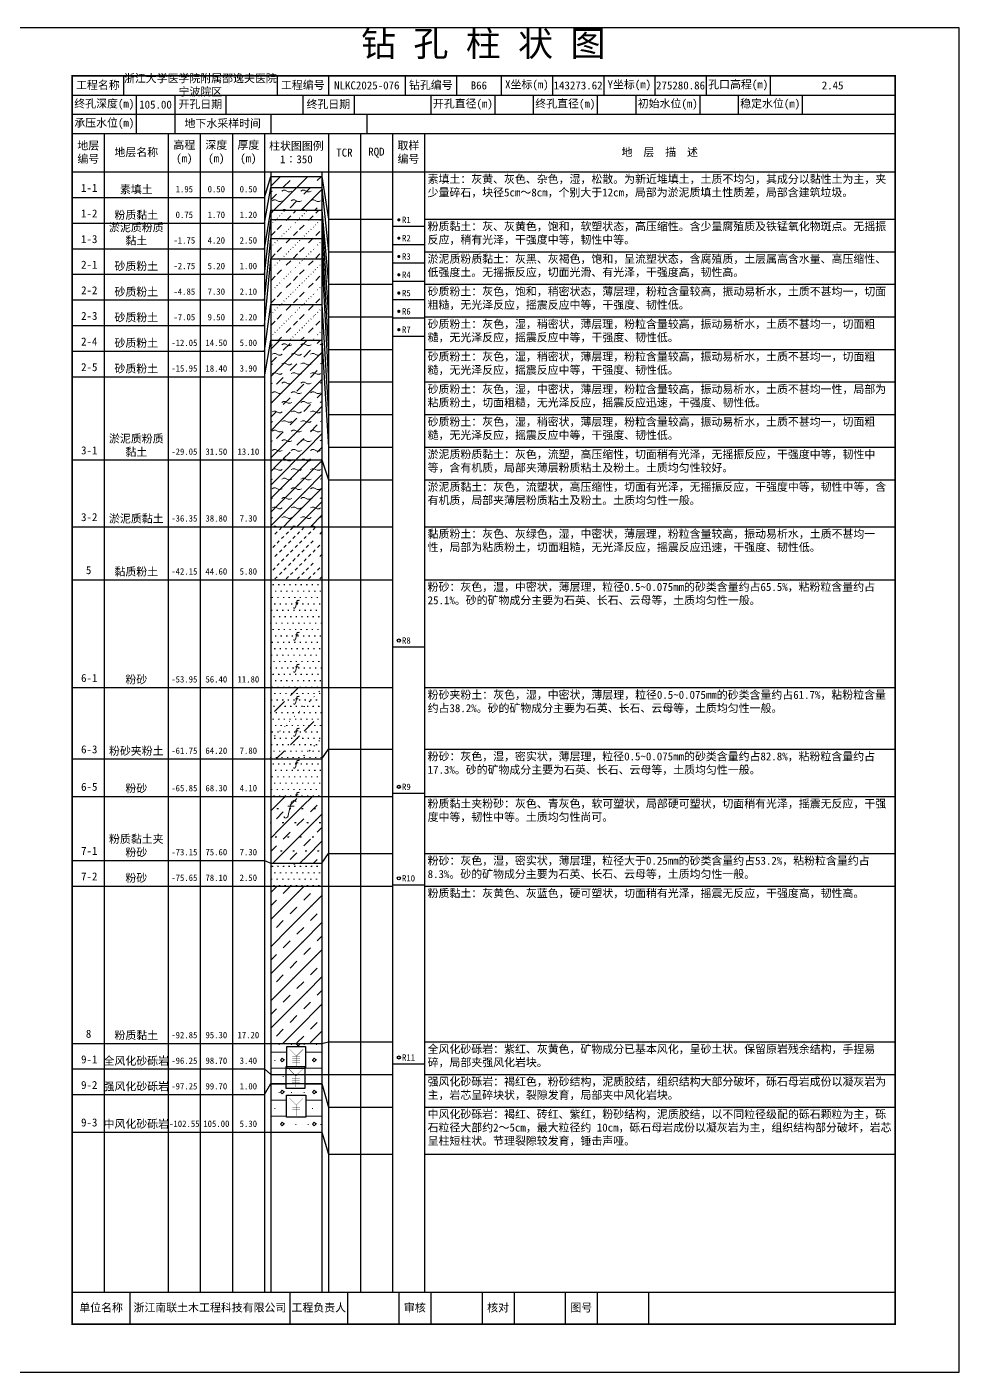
# Model space of a CAD drawing. Extents: x 297 to 65340, y 0 to 425.
# Drawn here: x 65048.8 to 65340, y 0 to 420.3 of the extents above; entities that cross this region are included whole.
import ezdxf
from ezdxf.enums import TextEntityAlignment as Align

# ---------------------------------------------------------------- set-up
doc = ezdxf.new("R2010")
doc.units = 0
doc.layers.get('0').update_dxf_attribs({"linetype": 'CONTINUOUS'})
for name, color, linetype in [('FRAME', 7, 'CONTINUOUS'), ('LagendAid', 7, 'CONTINUOUS'), ('LegendAid', 7, 'CONTINUOUS'), ('STRATUM', 7, 'CONTINUOUS')]:
    doc.layers.add(name, color=color, linetype=linetype)
doc.layers.add('HATCH', color=7, linetype='CONTINUOUS', lineweight=13)
doc.styles.add('ST', font='')
doc.styles.get('ST').set_extended_font_data('SimSun')
pattern_1 = [(45, (65043, 0), (-4.24264, 4.24264), [10, 0]), (45, (65044.061, -3.182), (-2.12132, 6.36396), [3, -3])]
pattern_2 = [(45, (65043, 0), (-4.24264, 4.24264), [10, 0]), (45, (65044.061, -3.182), (-2.12132, 6.36396), [3, -3]), (26.565, (65044.0741, -0.2536), (5.999823, 5.999812), [0.567, -12.849]), (0, (65043.507, -0.2536), (0, 6), [0.567, -5.433]), (26.565, (65041.4187, 0), (5.999823, 5.999812), [0.567, -12.849]), (0, (65041.926, 0.2536), (0, 6), [0.567, -5.433]), (153.435, (65043.5071, -0.2536), (-5.999818, -5e-06), [1.134, -12.2826]), (26.565, (65047.0741, 2.7464), (5.999823, 5.999812), [0.567, -12.849]), (0, (65046.507, 2.7464), (0, 6), [0.567, -5.433]), (26.565, (65044.4187, 3), (5.999823, 5.999812), [0.567, -12.849]), (0, (65044.926, 3.2536), (0, 6), [0.567, -5.433]), (153.435, (65046.5071, 2.7464), (-5.999818, -5e-06), [1.134, -12.2826])]
pattern_3 = [(45, (65043, 0), (-7e-07, 6.99998), [1.97196, -7.92754]), (45, (65045.813, 2.829), (-7e-07, 6.99998), [1.99367, -7.90583]), (45, (65048.0675, 5.082), (-7e-07, 6.99998), [1.81361, -8.08588]), (26.5651, (65043, 3.5), (7, 7), [0.0965, -15.55598]), (36.8699, (65043.7, 4.2), (7, 7), [0.19775, -34.80225]), (315, (65046.5, 6.976), (6.99998, 1e-06), [0.03305, -9.86644]), (26.56505, (65046.5, 0), (7, 7), [0.14475, -15.50773]), (26.56505, (65047.2, 0.7), (7, 7), [0.10528, -15.5472]), (90, (65047.55, 1.05), (-7, -5e-07), [0.02877, -6.97123]), (26.5651, (65047.9, 1.4), (7, 7), [0.09101, -31.21394]), (36.8699, (65048.6, 2.1), (7, 7), [0.11069, -34.88931]), (45, (65049.3, 2.8), (-2e-07, 6.99998), [0.10911, -9.79038]), (315, (65049.914, 3.548), (6.99998, 1e-06), [0.03305, -9.86644]), (36.8699, (65044.4, 4.9), (7, 7), [0.10224, -34.89776]), (53.1301, (65045.1, 5.6), (14, 21), [0.13438, -34.86562]), (53.1301, (65045.8, 6.3), (14, 21), [0.12625, -34.87375])]
pattern_4 = [(82.875, (65042.1654, -1.206), (0.000369, 10.0001764), [0.0893, -80.5337]), (143.13, (65042.2664, -1.2818), (-29.999964, 20.000054), [0.12627, -49.87373]), (172.875, (65042.4436, -1.304), (-70.0002457, 9.9996603), [0.17857, -80.44443]), (206.565, (65042.622, -1.2147), (-9.999705, -9.99969), [0.19954, -22.16046]), (243.435, (65042.7113, -1.0363), (9e-06, -9.999696), [0.19954, -22.16146]), (255.964, (65042.8006, -0.679), (-0.0002, -9.999501), [0.36813, -40.86287]), (255.964, (65043.1106, 0.561), (-0.0002, -9.999501), [1.27838, -39.95262]), (255.964, (65043.179, 0.835), (-0.0002, -9.999501), [0.28235, -40.94865]), (216.87, (65043.3694, 1.0892), (-9.999982, -10.000018), [0.12627, -49.87373]), (243.435, (65043.2683, 1.0135), (9e-06, -9.999696), [0.19954, -22.16146]), (206.565, (65043.548, 1.1785), (-9.999705, -9.99969), [0.19954, -22.16046]), (172.875, (65043.725, 1.1563), (-70.0002457, 9.9996603), [0.17857, -80.44443]), (143.13, (65043.826, 1.0806), (-29.999964, 20.000054), [0.12627, -49.87373]), (82.875, (65043.815, 0.992), (0.000369, 10.0001764), [0.0893, -80.5337]), (0, (65042.67, 0.34), (0, 10), [0.89286, -9.10714]), (0, (65043.025, 0), (1, 2), [0, -1.75]), (0, (65043, 0.025), (1, 2), [0, -1.75]), (0, (65043, 0), (1, 2), [0, -1.75]), (0, (65042.975, 0), (1, 2), [0, -1.75]), (0, (65043, -0.025), (1, 2), [0, -1.75])]
pattern_5 = [(45, (65043, 2.5), (-5, 5), [0.8, -6.27107]), (315, (65043, 2.5), (5, 5), [0.8, -6.27107]), (315, (65043.566, 3.066), (5, 5), [0.8, -6.27107]), (45, (65043.566, 1.934), (-5, 5), [1, -6.07107]), (0, (65043, 0), (0, 5), []), (0, (65043, 2.4), (5.2, 5), [0.2, -3.7])]

# ---------------------------------------------------------------- blocks, each defined once
blk = doc.blocks.new('FHt_TFH')
at = {"const_width": 0.1}
for points in [[(0, 0.88), (-2.15, 3.02)], [(-1.23, 0.63), (1.16, 0.63)], [(-1.23, 0), (1.16, 0)], [(0, 0.88), (2.12, 3)], [(0, -2.56), (0, 0.88)], [(-1.23, -0.63), (1.16, -0.63)], [(-1.23, -1.26), (1.16, -1.26)]]:
    blk.add_lwpolyline(points, dxfattribs=at)
at = {"layer": 'LegendAid', "color": 254}
blk.add_lwpolyline([(-2.98, 3.87), (2.83, 3.87), (2.83, -3.05), (-2.98, -3.05)], close=True, dxfattribs=at)
blk = doc.blocks.new('FHt_FH')
at = {"const_width": 0.1}
for points in [[(-0.17, 0.96), (-2.32, 3.1)], [(-1.4, 0.08), (0.99, 0.08)], [(-0.17, 0.96), (1.95, 3.09)], [(-0.17, -2.47), (-0.17, 0.96)], [(-1.4, -0.54), (0.99, -0.54)], [(-1.4, -1.17), (0.99, -1.17)]]:
    blk.add_lwpolyline(points, dxfattribs=at)
at = {"layer": 'LagendAid', "color": 254}
blk.add_lwpolyline([(-3.15, 3.95), (2.66, 3.95), (2.66, -2.96), (-3.15, -2.96)], close=True, dxfattribs=at)
blk = doc.blocks.new('FHt_ZFH')
at = {"const_width": 0.1}
for points in [[(0, 0.88), (-2.15, 3.02)], [(-1.23, 0), (1.16, 0)], [(0, 0.88), (2.12, 3)], [(0, -2.56), (0, 0.88)], [(-1.23, -0.55), (1.16, -0.55)]]:
    blk.add_lwpolyline(points, dxfattribs=at)
at = {"layer": 'LegendAid', "color": 254}
blk.add_lwpolyline([(-3.04, 3.95), (2.93, 3.95), (2.93, -2.94), (-3.04, -2.94)], close=True, dxfattribs=at)
blk = doc.blocks.new('SolidCircle')
at = {"const_width": 0.5}
blk.add_lwpolyline([(-0.25, 0, 1), (0.25, 0, 1)], format="xyb", close=True, dxfattribs=at)

msp = doc.modelspace()

# ---------------------------------------------------------------- hatches: boundary and pattern name
at = {"layer": 'HATCH'}
h = msp.add_hatch(dxfattribs=at)
h.set_pattern_fill('FZNT', color=256, style=0)
h.set_pattern_definition(pattern_1)
h.paths.add_polyline_path([(65125, 373.57), (65125, 370.14), (65141, 370.14), (65141, 373.57)])
h = msp.add_hatch(dxfattribs=at)
h.set_pattern_fill('YNFNT', color=256, style=0)
h.set_pattern_definition(pattern_2)
h.paths.add_polyline_path([(65141, 363), (65141, 370.14), (65125, 370.14), (65125, 363)])
h = msp.add_hatch(dxfattribs=at)
h.set_pattern_fill('SZFT', color=256, style=0)
h.set_pattern_definition(pattern_3)
h.paths.add_polyline_path([(65125, 363), (65125, 360.14), (65141, 360.14), (65141, 363)])
h = msp.add_hatch(dxfattribs=at)
h.set_pattern_fill('SZFT', color=256, style=0)
h.set_pattern_definition(pattern_3)
h.paths.add_polyline_path([(65141, 354.14), (65141, 360.14), (65125, 360.14), (65125, 354.14)])
h = msp.add_hatch(dxfattribs=at)
h.set_pattern_fill('SZFT', color=256, style=0)
h.set_pattern_definition(pattern_3)
h.paths.add_polyline_path([(65125, 347.86), (65141, 347.86), (65141, 354.14), (65125, 354.14)])
h = msp.add_hatch(dxfattribs=at)
h.set_pattern_fill('SZFT', color=256, style=0)
h.set_pattern_definition(pattern_3)
h.paths.add_polyline_path([(65125, 333.57), (65141, 333.57), (65141, 347.86), (65125, 347.86)])
h = msp.add_hatch(dxfattribs=at)
h.set_pattern_fill('SZFT', color=256, style=0)
h.set_pattern_definition(pattern_3)
h.paths.add_polyline_path([(65141, 322.43), (65141, 333.57), (65125, 333.57), (65125, 322.43)])
h = msp.add_hatch(dxfattribs=at)
h.set_pattern_fill('YNFNT', color=256, style=0)
h.set_pattern_definition(pattern_2)
h.paths.add_polyline_path([(65141, 285), (65141, 322.43), (65125, 322.43), (65125, 285)])
h = msp.add_hatch(dxfattribs=at)
h.set_pattern_fill('YNNT', color=256, style=0)
h.set_pattern_definition([(45, (65043, 0), (-2.12132, 2.12132), [10, 0]), (26.565, (65044.0741, -0.2536), (5.999823, 5.999812), [0.567, -12.849]), (0, (65043.507, -0.2536), (0, 6), [0.567, -5.433]), (26.565, (65041.4187, 0), (5.999823, 5.999812), [0.567, -12.849]), (0, (65041.926, 0.2536), (0, 6), [0.567, -5.433]), (153.435, (65043.5071, -0.2536), (-5.999818, -5e-06), [1.134, -12.2826]), (26.565, (65047.0741, 2.7464), (5.999823, 5.999812), [0.567, -12.849]), (0, (65046.507, 2.7464), (0, 6), [0.567, -5.433]), (26.565, (65044.4187, 3), (5.999823, 5.999812), [0.567, -12.849]), (0, (65044.926, 3.2536), (0, 6), [0.567, -5.433]), (153.435, (65046.5071, 2.7464), (-5.999818, -5e-06), [1.134, -12.2826])])
h.paths.add_polyline_path([(65141, 264.14), (65141, 285), (65125, 285), (65125, 264.14)])
h = msp.add_hatch(dxfattribs=at)
h.set_pattern_fill('NZFT', color=256, style=0)
h.set_pattern_definition([(45, (65043, 0), (-6e-07, 6.99998), [0.9473, -8.9522]), (45, (65044.4, 1.4), (-6e-07, 6.99998), [0.9869, -8.9126]), (45, (65045.8, 2.8), (-6e-07, 6.99998), [1.06018, -8.83931]), (45, (65047.2, 4.2), (-6e-07, 6.99998), [0.94918, -8.95032]), (45, (65048.6, 5.6), (-6e-07, 6.99998), [1.0365, -8.863]), (45, (65046.5, 0), (-6e-07, 6.99998), [1.01335, -8.88615]), (45, (65047.9, 1.4), (-6e-07, 6.99998), [1.07896, -12.12037]), (45, (65049.3, 2.8), (-6e-07, 6.99998), [0.99882, -8.90067]), (45, (65043.7, 4.2), (-4e-07, 6.99998), [1.05533, -8.84416]), (45, (65045.1, 5.6), (-4e-07, 6.99998), [1.0365, -8.863])])
h.paths.add_polyline_path([(65125, 247.57), (65141, 247.57), (65141, 264.14), (65125, 264.14)])
h = msp.add_hatch(dxfattribs=at)
h.set_pattern_fill('FS', color=256, style=0)
h.set_pattern_definition(pattern_4)
h.paths.add_polyline_path([(65125, 213.86), (65141, 213.86), (65141, 247.57), (65125, 247.57)])
h = msp.add_hatch(dxfattribs=at)
h.set_pattern_fill('FS', color=256, style=0)
h.set_pattern_definition(pattern_4)
h.paths.add_polyline_path([(65125, 191.57), (65141, 191.57), (65141, 213.86), (65125, 213.86)])
h = msp.add_hatch(dxfattribs=at)
h.set_pattern_fill('SZFT', color=256, scale=2.2, style=0)
h.set_pattern_definition([(45, (65043, 0), (-2e-06, 15.39996), [4.3383, -17.4406]), (45, (65049.188, 6.223), (-2e-06, 15.39996), [4.3861, -17.3928]), (45, (65054.148, 11.181), (-2e-06, 15.39996), [3.9899, -17.7889]), (26.565, (65043, 7.7), (15.4, 15.4), [0.2123, -34.22315]), (36.8699, (65044.54, 9.24), (15.4, 15.4), [0.43504, -76.56496]), (315, (65050.7, 15.347), (15.39996, 3e-06), [0.0727, -21.7062]), (26.565, (65050.7, 0), (15.4, 15.4), [0.31845, -34.117]), (26.565, (65052.24, 1.54), (15.4, 15.4), [0.2316, -34.2038]), (90, (65053.01, 2.31), (-15.4, -1e-06), [0.0633, -15.3367]), (26.565, (65053.78, 3.08), (15.4, 15.4), [0.2002, -68.6707]), (36.8699, (65055.32, 4.62), (15.4, 15.4), [0.2435, -76.7565]), (45, (65056.86, 6.16), (-5e-07, 15.39996), [0.24, -21.5388]), (315, (65058.211, 7.805), (15.39996, 3e-06), [0.0727, -21.7062]), (36.8699, (65046.08, 10.78), (15.4, 15.4), [0.2249, -76.7751]), (53.1301, (65047.62, 12.32), (30.8, 46.2), [0.29564, -76.70436]), (53.1301, (65049.16, 13.86), (30.8, 46.2), [0.27774, -76.72226])])
h.paths.add_polyline_path([(65125, 191.57), (65141, 191.57), (65141, 213.86), (65125, 213.86)])
h = msp.add_hatch(dxfattribs=at)
h.set_pattern_fill('FS', color=256, style=0)
h.set_pattern_definition(pattern_4)
h.paths.add_polyline_path([(65125, 179.86), (65141, 179.86), (65141, 191.57), (65125, 191.57)])
h = msp.add_hatch(dxfattribs=at)
h.set_pattern_fill('FZNT', color=256, style=0)
h.set_pattern_definition(pattern_1)
h.paths.add_polyline_path([(65141, 159), (65141, 179.86), (65125, 179.86), (65125, 159)])
h = msp.add_hatch(dxfattribs=at)
h.set_pattern_fill('FS', color=256, scale=2.2, style=0)
h.set_pattern_definition([(82.875, (65041.1639, -2.6533), (0.000812, 22.000388), [0.1964, -177.1742]), (143.13, (65041.386, -2.82), (-65.99992, 44.00012), [0.2778, -109.7222]), (172.875, (65041.776, -2.8687), (-154.00054, 21.999253), [0.3929, -176.9777]), (206.565, (65042.169, -2.672), (-21.99935, -21.9993), [0.439, -48.753]), (243.435, (65042.365, -2.28), (2e-05, -21.99933), [0.439, -48.7552]), (255.964, (65042.5613, -1.494), (-0.00044, -21.9989), [0.8099, -89.8983]), (255.964, (65043.2434, 1.2344), (-0.00044, -21.9989), [2.8124, -87.8958]), (255.964, (65043.394, 1.837), (-0.00044, -21.9989), [0.6212, -90.087]), (216.87, (65043.8126, 2.3963), (-21.99996, -22.00004), [0.2778, -109.7222]), (243.435, (65043.59, 2.23), (2e-05, -21.99933), [0.439, -48.7552]), (206.565, (65044.205, 2.593), (-21.99935, -21.9993), [0.439, -48.753]), (172.875, (65044.595, 2.544), (-154.00054, 21.999253), [0.3929, -176.9777]), (143.13, (65044.8173, 2.3772), (-65.99992, 44.00012), [0.2778, -109.7222]), (82.875, (65044.793, 2.1823), (0.000812, 22.00039), [0.1964, -177.1742]), (0, (65042.275, 0.748), (0, 22), [1.9643, -20.0357]), (0, (65043.055, 0), (2.2, 4.4), [0, -3.85]), (0, (65043, 0.055), (2.2, 4.4), [0, -3.85]), (0, (65043, 0), (2.2, 4.4), [0, -3.85]), (0, (65042.945, 0), (2.2, 4.4), [0, -3.85]), (0, (65043, -0.055), (2.2, 4.4), [0, -3.85])])
h.paths.add_polyline_path([(65141, 159), (65141, 179.86), (65125, 179.86), (65125, 159)])
h = msp.add_hatch(dxfattribs=at)
h.set_pattern_fill('FS', color=256, style=0)
h.set_pattern_definition(pattern_4)
h.paths.add_polyline_path([(65125, 151.86), (65141, 151.86), (65141, 159), (65125, 159)])
h = msp.add_hatch(dxfattribs=at)
h.set_pattern_fill('FZNT', color=256, style=0)
h.set_pattern_definition(pattern_1)
h.paths.add_polyline_path([(65125, 102.71), (65141, 102.71), (65141, 151.86), (65125, 151.86)])
h = msp.add_hatch(dxfattribs=at)
h.set_pattern_fill('SHALIYAN', color=256, style=0, pattern_type=2)
h.set_pattern_definition(pattern_5)
h.paths.add_polyline_path([(65141, 93), (65141, 102.71), (65125, 102.71), (65125, 93)])
h.paths.add_polyline_path([(65130.02, 94.81), (65130.02, 101.73), (65135.83, 101.73), (65135.83, 94.81)], flags=16)
h = msp.add_hatch(dxfattribs=at)
h.set_pattern_fill('SHALIYAN', color=256, style=0, pattern_type=2)
h.set_pattern_definition(pattern_5)
h.paths.add_polyline_path([(65125, 93), (65125, 90.14), (65129.85, 90.14), (65129.85, 93)])
h = msp.add_hatch(dxfattribs=at)
h.set_pattern_fill('SHALIYAN', color=256, style=0, pattern_type=2)
h.set_pattern_definition(pattern_5)
h.paths.add_polyline_path([(65141, 75), (65141, 90.14), (65135.66, 90.14), (65135.66, 88.61), (65129.85, 88.61), (65129.85, 90.14), (65125, 90.14), (65125, 75)])
h.paths.add_polyline_path([(65129.96, 79.64), (65129.96, 86.52), (65135.93, 86.52), (65135.93, 79.64)], flags=16)

# ---------------------------------------------------------------- linework, layer by layer
at = {"layer": 'FRAME', "color": 245, "linetype": 'Continuous'}
msp.add_lwpolyline([(65043, 0), (65340, 0), (65340, 420), (65043, 420)], close=True, dxfattribs=at)
at = {"layer": 'FRAME', "linetype": 'Continuous', "const_width": 0.5}
msp.add_lwpolyline([(65063, 15), (65320, 15), (65320, 405), (65063, 405)], close=True, dxfattribs=at)
at = {"layer": 'FRAME', "color": 0, "linetype": 'Continuous'}
for points in [[(65079, 405), (65079, 399)], [(65127, 405), (65127, 399)], [(65143, 405), (65143, 399)], [(65167, 405), (65167, 399)], [(65183, 405), (65183, 399)], [(65197, 405), (65197, 399)], [(65213, 405), (65213, 399)], [(65229, 405), (65229, 399)], [(65245, 405), (65245, 399)], [(65261, 405), (65261, 399)], [(65281, 405), (65281, 399)], [(65320, 405), (65320, 399)], [(65063, 399), (65320, 399)], [(65083, 399), (65083, 393)], [(65095, 399), (65095, 393)], [(65111, 399), (65111, 393)], [(65135, 399), (65135, 393)], [(65151, 399), (65151, 393)], [(65175, 399), (65175, 393)], [(65195, 399), (65195, 393)], [(65207, 399), (65207, 393)], [(65227, 399), (65227, 393)], [(65239, 399), (65239, 393)], [(65259, 399), (65259, 393)], [(65271, 399), (65271, 393)], [(65291, 399), (65291, 393)], [(65320, 399), (65320, 393)], [(65063, 393), (65320, 393)], [(65083, 393), (65083, 387)], [(65095, 393), (65095, 387)], [(65125, 393), (65125, 387)], [(65155, 393), (65155, 387)], [(65063, 387), (65320, 387)], [(65073, 387), (65073, 25)], [(65093, 387), (65093, 25)], [(65103, 387), (65103, 25)], [(65113, 387), (65113, 25)], [(65123, 387), (65123, 25)], [(65143, 387), (65143, 25)], [(65153, 387), (65153, 25)], [(65163, 387), (65163, 25)], [(65173, 387), (65173, 25)], [(65320, 387), (65320, 25)], [(65063, 375), (65320, 375)], [(65125, 375), (65125, 25)], [(65141, 375), (65141, 25)], [(65063, 25), (65320, 25)], [(65081, 25), (65081, 15)], [(65131, 25), (65131, 15)], [(65149, 25), (65149, 15)], [(65165, 25), (65165, 15)], [(65175, 25), (65175, 15)], [(65191, 25), (65191, 15)], [(65201, 25), (65201, 15)], [(65217, 25), (65217, 15)], [(65227, 25), (65227, 15)], [(65243, 25), (65243, 15)]]:
    msp.add_lwpolyline(points, dxfattribs=at)
at = {"layer": 'STRATUM', "linetype": 'Continuous'}
for points in [[(65123, 367), (65125, 373.57), (65141, 373.57), (65143, 360.23)], [(65123, 359), (65125, 370.14), (65141, 370.14), (65143, 350.06)], [(65063, 367), (65073, 367)], [(65073, 367), (65093, 367)], [(65093, 367), (65103, 367)], [(65103, 367), (65113, 367)], [(65113, 367), (65123, 367)], [(65123, 351), (65125, 363), (65141, 363), (65143, 339.88)], [(65063, 359), (65073, 359)], [(65073, 359), (65093, 359)], [(65093, 359), (65103, 359)], [(65103, 359), (65113, 359)], [(65113, 359), (65123, 359)], [(65123, 343), (65125, 360.14), (65141, 360.14), (65143, 329.7)], [(65143, 360.23), (65153, 360.23)], [(65153, 360.23), (65163, 360.23)], [(65163, 358), (65173, 358)], [(65173, 360.23), (65320, 360.23)], [(65123, 335), (65125, 354.14), (65141, 354.14), (65143, 319.53)], [(65063, 351), (65073, 351)], [(65073, 351), (65093, 351)], [(65093, 351), (65103, 351)], [(65103, 351), (65113, 351)], [(65113, 351), (65123, 351)], [(65143, 350.06), (65153, 350.06)], [(65153, 350.06), (65163, 350.06)], [(65163, 352.29), (65173, 352.29)], [(65173, 350.06), (65320, 350.06)], [(65123, 327), (65125, 347.86), (65141, 347.86), (65143, 309.35)], [(65163, 346.57), (65173, 346.57)], [(65063, 343), (65073, 343)], [(65073, 343), (65093, 343)], [(65093, 343), (65103, 343)], [(65103, 343), (65113, 343)], [(65113, 343), (65123, 343)], [(65163, 340.86), (65173, 340.86)], [(65143, 339.88), (65153, 339.88)], [(65153, 339.88), (65163, 339.88)], [(65173, 339.88), (65320, 339.88)], [(65063, 335), (65073, 335)], [(65073, 335), (65093, 335)], [(65093, 335), (65103, 335)], [(65103, 335), (65113, 335)], [(65113, 335), (65123, 335)], [(65123, 319), (65125, 333.57), (65141, 333.57), (65143, 299.17)], [(65163, 335.14), (65173, 335.14)], [(65143, 329.7), (65153, 329.7)], [(65153, 329.7), (65163, 329.7)], [(65163, 329.43), (65173, 329.43)], [(65173, 329.7), (65320, 329.7)], [(65063, 327), (65073, 327)], [(65073, 327), (65093, 327)], [(65093, 327), (65103, 327)], [(65103, 327), (65113, 327)], [(65113, 327), (65123, 327)], [(65163, 323.71), (65173, 323.71)], [(65123, 311), (65125, 322.43), (65141, 322.43), (65143, 289)], [(65143, 319.53), (65153, 319.53)], [(65153, 319.53), (65163, 319.53)], [(65173, 319.53), (65320, 319.53)], [(65063, 319), (65073, 319)], [(65073, 319), (65093, 319)], [(65093, 319), (65103, 319)], [(65103, 319), (65113, 319)], [(65113, 319), (65123, 319)], [(65063, 311), (65073, 311)], [(65073, 311), (65093, 311)], [(65093, 311), (65103, 311)], [(65103, 311), (65113, 311)], [(65113, 311), (65123, 311)], [(65143, 309.35), (65153, 309.35)], [(65153, 309.35), (65163, 309.35)], [(65173, 309.35), (65320, 309.35)], [(65143, 299.17), (65153, 299.17)], [(65153, 299.17), (65163, 299.17)], [(65173, 299.17), (65320, 299.17)], [(65143, 289), (65153, 289)], [(65153, 289), (65163, 289)], [(65173, 289), (65320, 289)], [(65063, 285), (65073, 285)], [(65073, 285), (65093, 285)], [(65093, 285), (65103, 285)], [(65103, 285), (65113, 285)], [(65113, 285), (65123, 285)], [(65123, 285), (65125, 285), (65141, 285), (65143, 278.82)], [(65143, 278.82), (65153, 278.82)], [(65153, 278.82), (65163, 278.82)], [(65173, 278.82), (65320, 278.82)], [(65063, 264.14), (65073, 264.14)], [(65073, 264.14), (65093, 264.14)], [(65093, 264.14), (65103, 264.14)], [(65103, 264.14), (65113, 264.14)], [(65113, 264.14), (65123, 264.14)], [(65123, 264.14), (65125, 264.14), (65141, 264.14), (65143, 264.14)], [(65143, 264.14), (65153, 264.14)], [(65153, 264.14), (65163, 264.14)], [(65173, 264.14), (65320, 264.14)], [(65063, 247.57), (65073, 247.57)], [(65073, 247.57), (65093, 247.57)], [(65093, 247.57), (65103, 247.57)], [(65103, 247.57), (65113, 247.57)], [(65113, 247.57), (65123, 247.57)], [(65123, 247.57), (65125, 247.57), (65141, 247.57), (65143, 247.57)], [(65143, 247.57), (65153, 247.57)], [(65153, 247.57), (65163, 247.57)], [(65173, 247.57), (65320, 247.57)], [(65163, 226.57), (65173, 226.57)], [(65063, 213.86), (65073, 213.86)], [(65073, 213.86), (65093, 213.86)], [(65093, 213.86), (65103, 213.86)], [(65103, 213.86), (65113, 213.86)], [(65113, 213.86), (65123, 213.86)], [(65123, 213.86), (65125, 213.86), (65141, 213.86), (65143, 213.86)], [(65143, 213.86), (65153, 213.86)], [(65153, 213.86), (65163, 213.86)], [(65173, 213.86), (65320, 213.86)], [(65123, 191.57), (65125, 191.57), (65141, 191.57), (65143, 194.62)], [(65143, 194.62), (65153, 194.62)], [(65153, 194.62), (65163, 194.62)], [(65173, 194.62), (65320, 194.62)], [(65063, 191.57), (65073, 191.57)], [(65073, 191.57), (65093, 191.57)], [(65093, 191.57), (65103, 191.57)], [(65103, 191.57), (65113, 191.57)], [(65113, 191.57), (65123, 191.57)], [(65163, 180.86), (65173, 180.86)], [(65063, 179.86), (65073, 179.86)], [(65073, 179.86), (65093, 179.86)], [(65093, 179.86), (65103, 179.86)], [(65103, 179.86), (65113, 179.86)], [(65113, 179.86), (65123, 179.86)], [(65123, 179.86), (65125, 179.86), (65141, 179.86), (65143, 179.86)], [(65143, 179.86), (65153, 179.86)], [(65153, 179.86), (65163, 179.86)], [(65173, 179.86), (65320, 179.86)], [(65063, 159.86), (65073, 159.86)], [(65073, 159.86), (65093, 159.86)], [(65093, 159.86), (65103, 159.86)], [(65103, 159.86), (65113, 159.86)], [(65113, 159.86), (65123, 159.86)], [(65123, 159.86), (65125, 159), (65141, 159), (65143, 162.03)], [(65143, 162.03), (65153, 162.03)], [(65153, 162.03), (65163, 162.03)], [(65173, 162.03), (65320, 162.03)], [(65063, 151.86), (65073, 151.86)], [(65073, 151.86), (65093, 151.86)], [(65093, 151.86), (65103, 151.86)], [(65103, 151.86), (65113, 151.86)], [(65113, 151.86), (65123, 151.86)], [(65123, 151.86), (65125, 151.86), (65141, 151.86), (65143, 151.86)], [(65143, 151.86), (65153, 151.86)], [(65153, 151.86), (65163, 151.86)], [(65163, 152.29), (65173, 152.29)], [(65173, 151.86), (65320, 151.86)], [(65063, 102.71), (65073, 102.71)], [(65073, 102.71), (65093, 102.71)], [(65093, 102.71), (65103, 102.71)], [(65103, 102.71), (65113, 102.71)], [(65113, 102.71), (65123, 102.71)], [(65123, 102.71), (65125, 102.71), (65141, 102.71), (65143, 103.18)], [(65143, 103.18), (65153, 103.18)], [(65153, 103.18), (65163, 103.18)], [(65173, 103.18), (65320, 103.18)], [(65063, 94.71), (65073, 94.71)], [(65073, 94.71), (65093, 94.71)], [(65093, 94.71), (65103, 94.71)], [(65103, 94.71), (65113, 94.71)], [(65113, 94.71), (65123, 94.71)], [(65123, 94.71), (65125, 93), (65141, 93), (65143, 93)], [(65143, 93), (65153, 93)], [(65153, 93), (65163, 93)], [(65163, 96.29), (65173, 96.29)], [(65173, 93), (65320, 93)], [(65123, 86.71), (65125, 90.14), (65141, 90.14), (65143, 82.82)], [(65063, 86.71), (65073, 86.71)], [(65073, 86.71), (65093, 86.71)], [(65093, 86.71), (65103, 86.71)], [(65103, 86.71), (65113, 86.71)], [(65113, 86.71), (65123, 86.71)], [(65143, 82.82), (65153, 82.82)], [(65153, 82.82), (65163, 82.82)], [(65173, 82.82), (65320, 82.82)], [(65063, 75), (65073, 75)], [(65073, 75), (65093, 75)], [(65093, 75), (65103, 75)], [(65103, 75), (65113, 75)], [(65113, 75), (65123, 75)], [(65123, 75), (65125, 75), (65141, 75), (65143, 68.06)], [(65143, 68.06), (65153, 68.06)], [(65153, 68.06), (65163, 68.06)], [(65173, 68.06), (65320, 68.06)]]:
    msp.add_lwpolyline(points, dxfattribs=at)
at = {"layer": 'STRATUM'}
for centre in [(65165, 228.57), (65165, 182.86), (65165, 154.29), (65165, 98.29)]:
    msp.add_circle(centre, 0.5, dxfattribs=at)

# ---------------------------------------------------------------- block references
at = {"layer": 'HATCH'}
for name, p in [('FHt_TFH', (65133, 97.86)), ('FHt_FH', (65133, 91.57)), ('FHt_ZFH', (65133, 82.57))]:
    msp.add_blockref(name, p, dxfattribs=at)
at = {"layer": 'STRATUM'}
for p in [(65165, 360), (65165, 354.29), (65165, 348.57), (65165, 342.86), (65165, 337.14), (65165, 331.43), (65165, 325.71)]:
    msp.add_blockref('SolidCircle', p, dxfattribs=at)

# ---------------------------------------------------------------- texts
at = {"layer": 'FRAME', "style": 'ST'}
msp.add_text('钻 孔 柱 状 图', height=8, dxfattribs=at).set_placement((65191.37, 408.72), align=Align.BOTTOM_CENTER)
at = {"layer": 'FRAME', "char_height": 2.5, "attachment_point": 5, "style": 'ST'}
for s, insert, width in [('工程名称', (65071, 402), 16), ('浙江大学医学院附属邵逸夫医院宁波院区', (65103, 402), 48), ('工程编号', (65135, 402), 16), ('钻孔编号', (65175, 402), 16), ('X坐标(m)', (65205, 402), 16), ('Y坐标(m)', (65237, 402), 16), ('孔口高程(m)', (65271, 402), 20), ('NLKC2025-076', (65155, 402), 24), ('B66', (65190, 402), 14), ('143273.62', (65221, 402), 16), ('275280.86', (65253, 402), 16), ('2.45', (65300.5, 402), 39), ('终孔深度(m)', (65073, 396), 20), ('105.00', (65089, 396), 12), ('开孔日期', (65103, 396), 16), ('终孔日期', (65143, 396), 16), ('开孔直径(m)', (65185, 396), 20), ('终孔直径(m)', (65217, 396), 20), ('初始水位(m)', (65249, 396), 20), ('稳定水位(m)', (65281, 396), 20), ('承压水位(m)', (65073, 390), 20), ('地下水采样时间', (65110, 390), 30), ('地层编号', (65068, 381), 10), ('地层名称', (65083, 381), 20), ('高程\\P(m)', (65098, 381), 10), ('深度\\P(m)', (65108, 381), 10), ('厚度\\P(m)', (65118, 381), 10), ('柱状图图例\\P1∶350', (65133, 381), 20), ('RQD', (65158, 381), 10), ('取样编号', (65168, 381), 10), ('地  层  描  述', (65246.5, 381), 147), ('TCR', (65148, 381), 10), ('单位名称', (65072, 20), 18), ('浙江南联土木工程科技有限公司', (65106, 20), 50), ('工程负责人', (65140, 20), 18), ('审核', (65170, 20), 10), ('核对', (65196, 20), 10), ('图号', (65222, 20), 10)]:
    msp.add_mtext(s, dxfattribs=dict(at, insert=insert, width=width))
at = {"layer": 'STRATUM', "style": 'ST'}
for s, height, p in [('1-1', 2.5, (65065.75, 370)), ('1-2', 2.5, (65065.75, 362)), ('R1', 2, (65166, 360)), ('1-3', 2.5, (65065.75, 354)), ('R2', 2, (65166, 354.29)), ('R3', 2, (65166, 348.57)), ('2-1', 2.5, (65065.75, 346)), ('R4', 2, (65166, 342.86)), ('2-2', 2.5, (65065.75, 338)), ('R5', 2, (65166, 337.14)), ('R6', 2, (65166, 331.43)), ('2-3', 2.5, (65065.75, 330)), ('R7', 2, (65166, 325.71)), ('2-4', 2.5, (65065.75, 322)), ('2-5', 2.5, (65065.75, 314)), ('3-1', 2.5, (65065.75, 288)), ('3-2', 2.5, (65065.75, 267.14)), ('5', 2.5, (65067.25, 250.57)), ('R8', 2, (65166, 228.57)), ('6-1', 2.5, (65065.75, 216.86)), ('6-3', 2.5, (65065.75, 194.57)), ('6-5', 2.5, (65065.75, 182.86)), ('R9', 2, (65166, 182.86)), ('7-1', 2.5, (65065.75, 162.86)), ('7-2', 2.5, (65065.75, 154.86)), ('R10', 2, (65166, 154.29)), ('8', 2.5, (65067.25, 105.71)), ('9-1', 2.5, (65065.75, 97.71)), ('R11', 2, (65166, 98.29)), ('9-2', 2.5, (65065.75, 89.71)), ('9-3', 2.5, (65065.75, 78))]:
    msp.add_text(s, height=height, dxfattribs=at).set_placement(p, align=Align.MIDDLE_LEFT)
for s, p in [('1.95', (65098, 368)), ('0.50', (65108, 368)), ('0.50', (65118, 368)), ('0.75', (65098, 360)), ('1.70', (65108, 360)), ('1.20', (65118, 360)), ('-1.75', (65098, 352)), ('4.20', (65108, 352)), ('2.50', (65118, 352)), ('-2.75', (65098, 344)), ('5.20', (65108, 344)), ('1.00', (65118, 344)), ('-4.85', (65098, 336)), ('7.30', (65108, 336)), ('2.10', (65118, 336)), ('-7.05', (65098, 328)), ('9.50', (65108, 328)), ('2.20', (65118, 328)), ('-12.05', (65098, 320)), ('14.50', (65108, 320)), ('5.00', (65118, 320)), ('-15.95', (65098, 312)), ('18.40', (65108, 312)), ('3.90', (65118, 312)), ('-29.05', (65098, 286)), ('31.50', (65108, 286)), ('13.10', (65118, 286)), ('-36.35', (65098, 265.14)), ('38.80', (65108, 265.14)), ('7.30', (65118, 265.14)), ('-42.15', (65098, 248.57)), ('44.60', (65108, 248.57)), ('5.80', (65118, 248.57)), ('-53.95', (65098, 214.86)), ('56.40', (65108, 214.86)), ('11.80', (65118, 214.86)), ('-61.75', (65098, 192.57)), ('64.20', (65108, 192.57)), ('7.80', (65118, 192.57)), ('-65.85', (65098, 180.86)), ('68.30', (65108, 180.86)), ('4.10', (65118, 180.86)), ('-73.15', (65098, 160.86)), ('75.60', (65108, 160.86)), ('7.30', (65118, 160.86)), ('-75.65', (65098, 152.86)), ('78.10', (65108, 152.86)), ('2.50', (65118, 152.86)), ('-92.85', (65098, 103.71)), ('95.30', (65108, 103.71)), ('17.20', (65118, 103.71)), ('-96.25', (65098, 95.71)), ('98.70', (65108, 95.71)), ('3.40', (65118, 95.71)), ('-97.25', (65098, 87.71)), ('99.70', (65108, 87.71)), ('1.00', (65118, 87.71)), ('-102.55', (65098, 76)), ('105.00', (65108, 76)), ('5.30', (65118, 76))]:
    msp.add_text(s, height=2, dxfattribs=at).set_placement(p, align=Align.BOTTOM_CENTER)
at = {"layer": 'STRATUM', "char_height": 2.5, "style": 'ST'}
for s, insert, width, attachment_point in [('素填土：灰黄、灰色、杂色，湿，松散。为新近堆填土，土质不均匀，其成分以黏性土为主，夹少量碎石，块径5cm～8cm，个别大于12cm，局部为淤泥质填土性质差，局部含建筑垃圾。', (65174, 374), 146, 1), ('素填土', (65083, 368), 20, 8), ('粉质黏土', (65083, 360), 20, 8), ('淤泥质粉质黏土', (65083, 352), 20, 8), ('粉质黏土：灰、灰黄色，饱和，软塑状态，高压缩性。含少量腐殖质及铁锰氧化物斑点。无摇振反应，稍有光泽，干强度中等，韧性中等。', (65174, 359.23), 146, 1), ('淤泥质粉质黏土：灰黑、灰褐色，饱和，呈流塑状态，含腐殖质，土层属高含水量、高压缩性、低强度土。无摇振反应，切面光滑、有光泽，干强度高，韧性高。', (65174, 349.06), 146, 1), ('砂质粉土', (65083, 344), 20, 8), ('砂质粉土', (65083, 336), 20, 8), ('砂质粉土：灰色，饱和，稍密状态，薄层理，粉粒含量较高，振动易析水，土质不甚均一，切面粗糙，无光泽反应，摇震反应中等，干强度、韧性低。', (65174, 338.88), 146, 1), ('砂质粉土', (65083, 328), 20, 8), ('砂质粉土：灰色，湿，稍密状，薄层理，粉粒含量较高，振动易析水，土质不甚均一，切面粗糙，无光泽反应，摇震反应中等，干强度、韧性低。', (65174, 328.7), 146, 1), ('砂质粉土', (65083, 320), 20, 8), ('砂质粉土：灰色，湿，稍密状，薄层理，粉粒含量较高，振动易析水，土质不甚均一，切面粗糙，无光泽反应，摇震反应中等，干强度、韧性低。', (65174, 318.53), 146, 1), ('砂质粉土', (65083, 312), 20, 8), ('砂质粉土：灰色，湿，中密状，薄层理，粉粒含量较高，振动易析水，土质不甚均一性，局部为粘质粉土，切面粗糙，无光泽反应，摇震反应迅速，干强度、韧性低。', (65174, 308.35), 146, 1), ('砂质粉土：灰色，湿，稍密状，薄层理，粉粒含量较高，振动易析水，土质不甚均一，切面粗糙，无光泽反应，摇震反应中等，干强度、韧性低。', (65174, 298.17), 146, 1), ('淤泥质粉质黏土', (65083, 286), 20, 8), ('淤泥质粉质黏土：灰色，流塑，高压缩性，切面稍有光泽，无摇振反应，干强度中等，韧性中等，含有机质，局部夹薄层粉质粘土及粉土。土质均匀性较好。', (65174, 288), 146, 1), ('淤泥质黏土：灰色，流塑状，高压缩性，切面有光泽，无摇振反应，干强度中等，韧性中等，含有机质，局部夹薄层粉质粘土及粉土。土质均匀性一般。', (65174, 277.82), 146, 1), ('淤泥质黏土', (65083, 265.14), 20, 8), ('黏质粉土：灰色、灰绿色，湿，中密状，薄层理，粉粒含量较高，振动易析水，土质不甚均一性，局部为粘质粉土，切面粗糙，无光泽反应，摇震反应迅速，干强度、韧性低。', (65174, 263.14), 146, 1), ('黏质粉土', (65083, 248.57), 20, 8), ('粉砂：灰色，湿，中密状，薄层理，粒径0.5~0.075mm的砂类含量约占65.5%，粘粉粒含量约占25.1%。砂的矿物成分主要为石英、长石、云母等，土质均匀性一般。', (65174, 246.57), 146, 1), ('粉砂', (65083, 214.86), 20, 8), ('粉砂夹粉土：灰色，湿，中密状，薄层理，粒径0.5~0.075mm的砂类含量约占61.7%，粘粉粒含量约占38.2%。砂的矿物成分主要为石英、长石、云母等，土质均匀性一般。', (65174, 212.86), 146, 1), ('粉砂夹粉土', (65083, 192.57), 20, 8), ('粉砂：灰色，湿，密实状，薄层理，粒径0.5~0.075mm的砂类含量约占82.8%，粘粉粒含量约占17.3%。砂的矿物成分主要为石英、长石、云母等，土质均匀性一般。', (65174, 193.62), 146, 1), ('粉砂', (65083, 180.86), 20, 8), ('粉质黏土夹粉砂：灰色、青灰色，软可塑状，局部硬可塑状，切面稍有光泽，摇震无反应，干强度中等，韧性中等。土质均匀性尚可。', (65174, 178.86), 146, 1), ('粉质黏土夹粉砂', (65083, 160.86), 20, 8), ('粉砂：灰色，湿，密实状，薄层理，粒径大于0.25mm的砂类含量约占53.2%，粘粉粒含量约占8.3%。砂的矿物成分主要为石英、长石、云母等，土质均匀性一般。', (65174, 161.03), 146, 1), ('粉砂', (65083, 152.86), 20, 8), ('粉质黏土：灰黄色、灰蓝色，硬可塑状，切面稍有光泽，摇震无反应，干强度高，韧性高。', (65174, 150.86), 146, 1), ('粉质黏土', (65083, 103.71), 20, 8), ('全风化砂砾岩：紫红、灰黄色，矿物成分已基本风化，呈砂土状。保留原岩残余结构，手捏易碎，局部夹强风化岩块。', (65174, 102.18), 146, 1), ('全风化砂砾岩', (65083, 95.71), 20, 8), ('强风化砂砾岩', (65083, 87.71), 20, 8), ('强风化砂砾岩：褐红色，粉砂结构，泥质胶结，组织结构大部分破坏，砾石母岩成份以凝灰岩为主，岩芯呈碎块状，裂隙发育，局部夹中风化岩块。', (65174, 92), 146, 1), ('中风化砂砾岩：褐红、砖红、紫红，粉砂结构，泥质胶结，以不同粒径级配的砾石颗粒为主，砾石粒径大部约2～5cm，最大粒径约 10cm，砾石母岩成份以凝灰岩为主，组织结构部分破坏，岩芯呈柱短柱状。节理裂隙较发育，锤击声哑。', (65174, 81.82), 146, 1), ('中风化砂砾岩', (65083, 76), 20, 8)]:
    msp.add_mtext(s, dxfattribs=dict(at, insert=insert, width=width, attachment_point=attachment_point))

doc.saveas('drawing.dxf')
